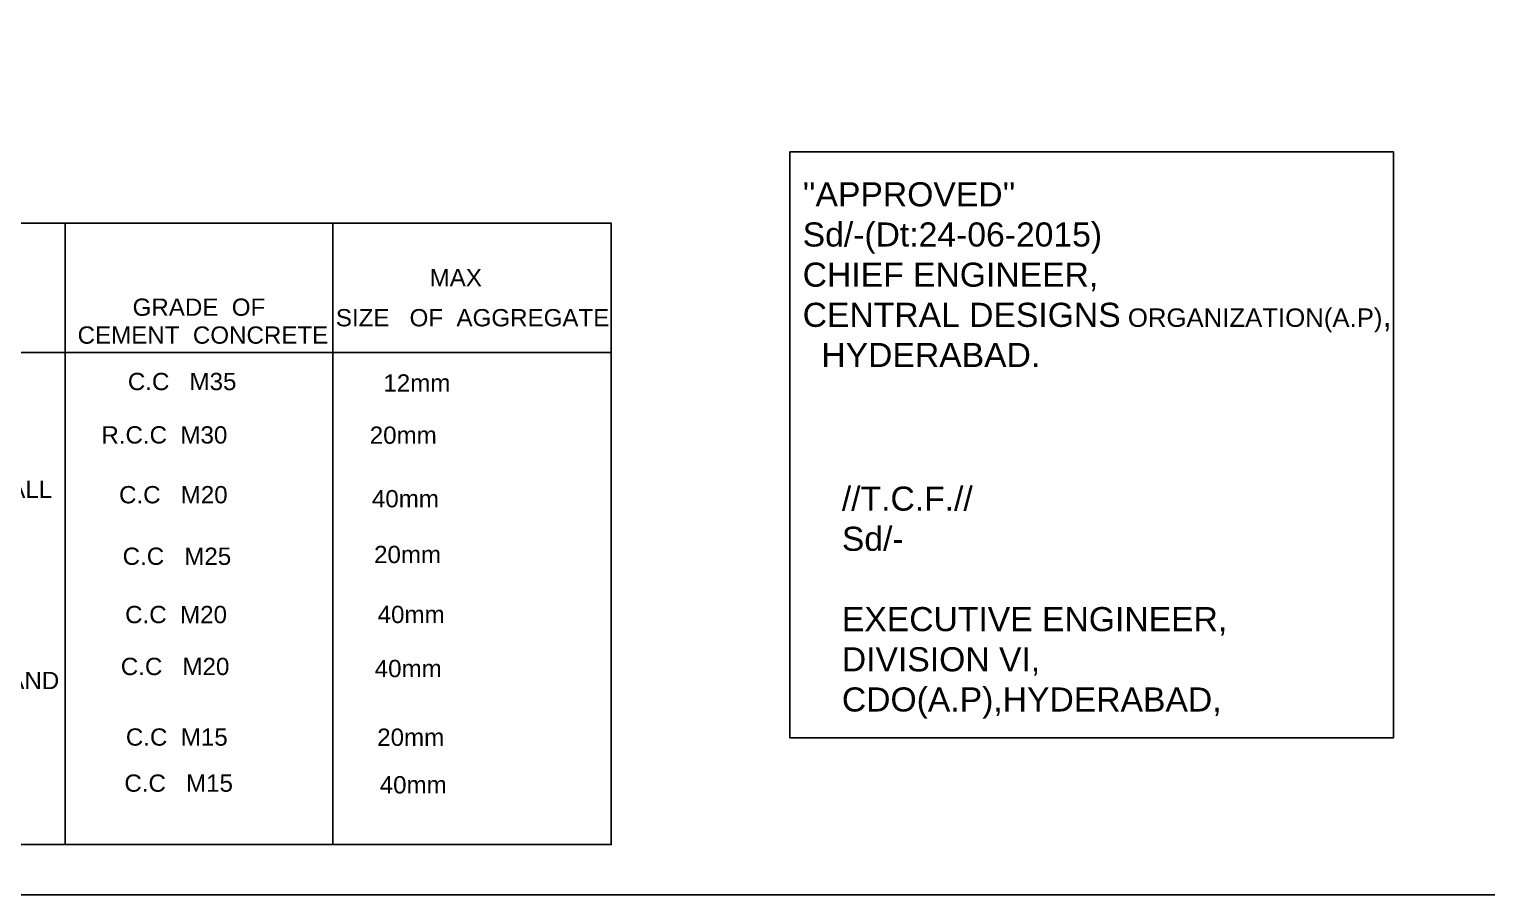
# Model space of a CAD drawing. Header units: millimetres. Extents: x 5764083 to 5772091, y 20981185 to 20985790.
# Drawn here: x 5768825 to 5770580, y 20981185 to 20982227 of the extents above; entities that cross this region are included whole.
import ezdxf

# ---------------------------------------------------------------- set-up
doc = ezdxf.new("R2010")
doc.units = ezdxf.units.MM
doc.header["$MEASUREMENT"] = 0
for name, color, linetype in [('DIMENSIONS', 7, 'Continuous'), ('DRAWING', 7, 'Continuous'), ('TEXT', 7, 'Continuous')]:
    doc.layers.add(name, color=color, linetype=linetype)
doc.styles.get("Standard").update_dxf_attribs({"font": 'arial.ttf', "height": 16})

msp = doc.modelspace()

# ---------------------------------------------------------------- linework, layer by layer
at = {"layer": 'DIMENSIONS', "color": 0}
msp.add_lwpolyline([(5769740.7, 20982079.4), (5770467.7, 20982079.4), (5770467.7, 20981374), (5769740.7, 20981374)], close=True, dxfattribs=at)
at = {"layer": 'DRAWING', "color": 0}
msp.add_lwpolyline([(5768267.4, 20981993.5), (5769525.7, 20981993.5), (5769525.7, 20981245.2), (5768267.4, 20981245.2)], close=True, dxfattribs=at)
for points in [[(5768868.2, 20981993.5), (5768868.2, 20981245.2)], [(5769190.5, 20981993.5), (5769190.5, 20981245.2)], [(5768267.4, 20981837.7), (5769525.7, 20981837.7)]]:
    msp.add_lwpolyline(points, dxfattribs=at)
at = {"layer": 'TEXT', "color": 0}
msp.add_lwpolyline([(5772091.2, 20981184.8), (5764083.4, 20981184.8), (5764083.4, 20985789.9), (5772091.2, 20985789.9)], close=True, dxfattribs=at)

# ---------------------------------------------------------------- texts
for s, height, p in [('MAX', 20.79, (5769307.1, 20981917.5)), ('GRADE  OF', 20.79, (5768949.5, 20981882)), ('SIZE   OF  AGGREGATE', 20.794, (5769194.2, 20981869.3)), ('CEMENT  CONCRETE', 20.794, (5768883.3, 20981848.4)), ('C.C   M35', 20.79, (5768943.8, 20981792.5)), ('12mm', 20.79, (5769251.4, 20981790.7)), ('R.C.C  M30', 20.79, (5768911.9, 20981728.2)), ('20mm', 20.79, (5769235, 20981727.9)), ('FLOOR  CONCRETE,CUT-OFF WALL ', 20.794, (5768350.8, 20981662.7)), ('C.C   M20', 20.79, (5768933.2, 20981656.2)), ('40mm', 20.79, (5769237.6, 20981651.4)), ('C.C   M25', 20.79, (5768937.5, 20981582.1)), ('20mm', 20.79, (5769240.2, 20981584.2)), ('C.C  M20', 20.79, (5768940.5, 20981511.9)), ('40mm', 20.79, (5769244.5, 20981512)), ('C.C   M20', 20.79, (5768935.3, 20981449.4)), ('40mm', 20.79, (5769241, 20981446.9)), ('WING  WALLS, RETURN  WALL   AND', 20.794, (5768349.6, 20981432.5)), ('C.C  M15', 20.79, (5768941.4, 20981364.4)), ('20mm', 20.79, (5769244, 20981364.2)), ('C.C   M15', 20.79, (5768939.6, 20981308.9)), ('40mm', 20.79, (5769247, 20981306.9))]:
    msp.add_text(s, height=height, dxfattribs=at).set_placement(p)
at = {"layer": 'TEXT', "color": 0, "char_height": 29.017, "attachment_point": 1}
for s, insert, width in [("''APPROVED'' \\PSd/-(Dt:24-06-2015) \\PCHIEF ENGINEER, \\PCENTRAL DESIGNS{\\H0.76485x; ORGANIZATION(A.P)}, \\P  HYDERABAD.", (5769756.2, 20982042.8), 819.458), ('//T.C.F.// \\PSd/- \\P\\PEXECUTIVE ENGINEER, \\PDIVISION VI, \\PCDO(A.P),HYDERABAD,', (5769803.4, 20981676.4), 751.194)]:
    msp.add_mtext(s, dxfattribs=dict(at, insert=insert, width=width))

doc.saveas('drawing.dxf')
